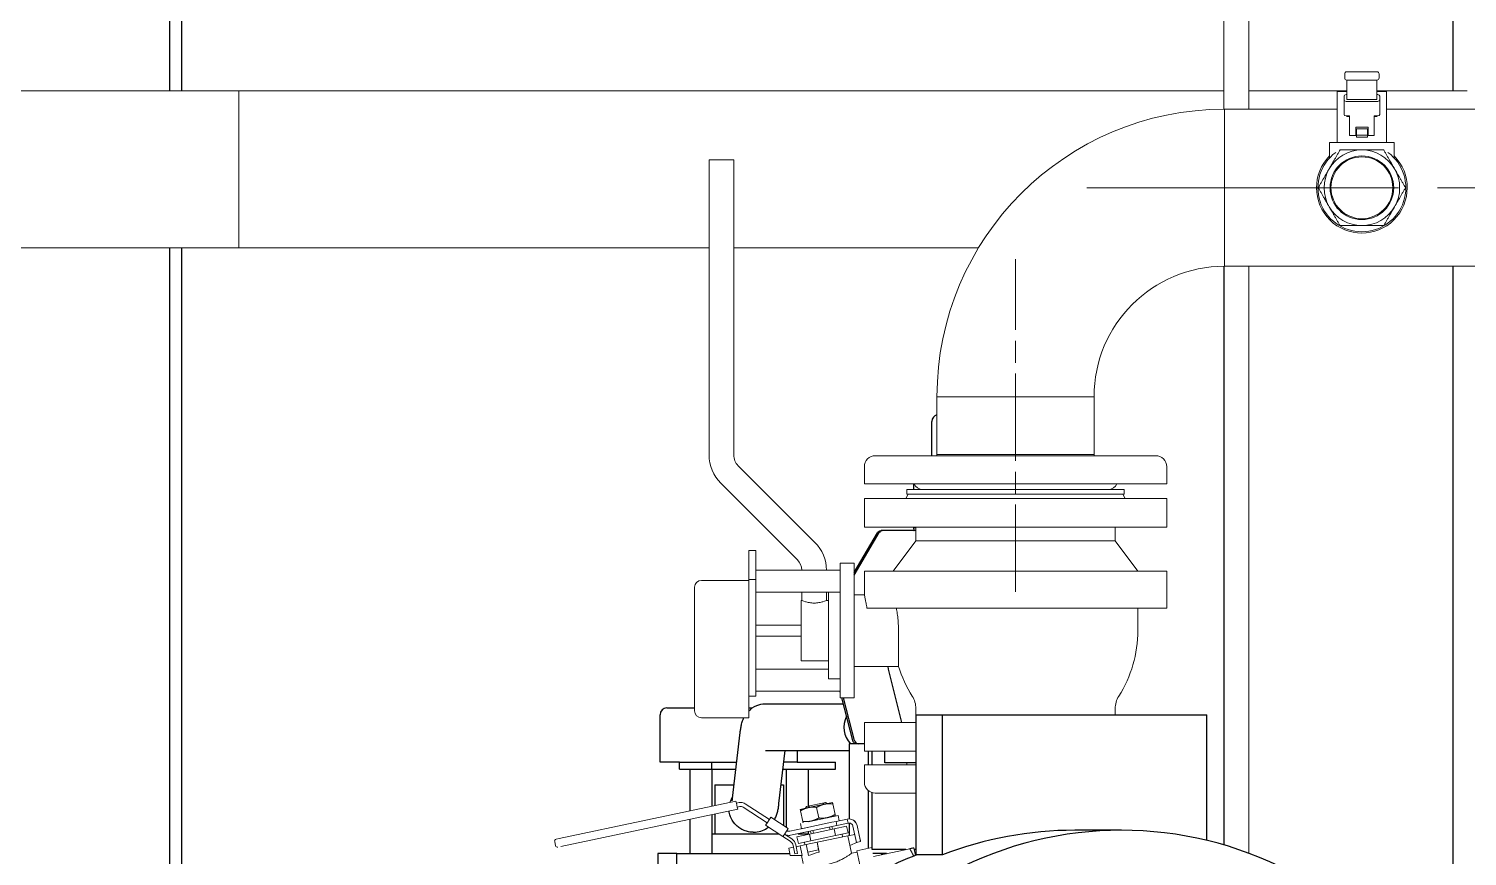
# Model space of a CAD drawing. Header units: millimetres. Extents: x -4172 to 126100, y -2 to 142133.
# Drawn here: x 92078 to 94695, y 22073 to 23578 of the extents above; entities that cross this region are included whole.
import ezdxf

# ---------------------------------------------------------------- set-up
doc = ezdxf.new("R2010")
doc.units = ezdxf.units.MM
doc.header["$LTSCALE"] = 100
doc.linetypes.add('CHAIN', pattern=[0.3543, 0.2362, -0.0295, 0.0591, -0.0295])
doc.layers.add('Centerline', color=7, linetype='Continuous', lineweight=18)
doc.layers.add('Visible', color=7, linetype='Continuous', lineweight=25)
for name, color, linetype, lineweight, true_color in [('P_Biomass (BM)', 150, 'Continuous', 18, 0x007fff), ('P_BioMass CenterLine', 150, 'CHAIN', 18, 0x007fff), ('P_Cable Ducts (CD)', 30, 'Continuous', 18, 0xff7f00), ('P_Technical Water (TW)', 140, 'Continuous', 18, 0x00bfff)]:
    doc.layers.add(name, color=color, linetype=linetype, lineweight=lineweight, true_color=true_color)

msp = doc.modelspace()

# ---------------------------------------------------------------- linework, layer by layer
at = {"layer": 'Centerline', "linetype": 'CHAIN', "ltscale": 6.722705}
msp.add_line((93872.89, 22554.15), (93872.89, 23159.15), dxfattribs=at)
at = {"layer": 'P_Biomass (BM)'}
for p, q in [((94530.39, 23500.15), (94475.39, 23500.15)), ((94471.64, 23488.9), (94471.64, 23496.4)), ((94475.39, 23485.15), (94530.39, 23485.15)), ((94475.39, 23449.81), (94475.39, 23485.15)), ((94530.39, 23449.81), (94530.39, 23485.15)), ((94534.14, 23496.4), (94534.14, 23488.9)), ((94475.39, 23464.15), (94457.89, 23464.15)), ((94457.89, 23464.15), (94457.89, 23371.65)), ((94470.39, 23448.93), (94470.39, 23456)), ((94470.39, 23422.41), (94470.39, 23448.93)), ((94475.39, 23458.65), (94474.14, 23458.65)), ((94531.64, 23446.27), (94474.14, 23446.27)), ((94475.39, 23449.81), (94530.39, 23449.81)), ((94547.89, 23464.15), (94530.39, 23464.15)), ((94531.64, 23458.65), (94530.39, 23458.65)), ((94535.39, 23448.93), (94535.39, 23456)), ((94535.39, 23448.93), (94535.39, 23422.41)), ((94547.89, 23464.15), (94547.89, 23371.65)), ((94252.89, 23432.03), (94457.89, 23432.03)), ((94252.89, 23432.03), (94252.89, 23146.28)), ((94480.39, 23419.76), (94474.14, 23419.76)), ((94475.39, 23419.76), (94475.39, 23418.9)), ((94475.39, 23418.9), (94480.39, 23418.9)), ((94480.39, 23419.76), (94480.39, 23408.52)), ((94531.64, 23419.76), (94525.39, 23419.76)), ((94525.39, 23419.76), (94525.39, 23408.52)), ((94525.39, 23418.9), (94530.39, 23418.9)), ((94530.39, 23419.76), (94530.39, 23418.9)), ((94547.89, 23432.03), (96258.52, 23432.03)), ((94480.39, 23408.52), (94480.39, 23399.68)), ((94480.39, 23399.68), (94480.39, 23384.07)), ((94491.64, 23399.68), (94491.64, 23384.07)), ((94514.14, 23399.68), (94491.64, 23399.68)), ((94492.89, 23396.4), (94512.89, 23396.4)), ((94492.89, 23384.7), (94492.89, 23396.4)), ((94512.89, 23384.7), (94512.89, 23396.4)), ((94514.14, 23384.07), (94514.14, 23399.68)), ((94525.39, 23408.52), (94525.39, 23399.68)), ((94525.39, 23399.68), (94525.39, 23384.07)), ((94455.39, 23371.65), (94444.14, 23371.65)), ((94444.14, 23343.45), (94444.14, 23371.65)), ((94455.39, 23371.65), (94550.39, 23371.65)), ((94480.39, 23384.07), (94491.64, 23384.07)), ((94492.89, 23381.12), (94492.89, 23384.7)), ((94492.89, 23384.7), (94512.89, 23384.7)), ((94512.89, 23381.12), (94512.89, 23384.7)), ((94514.14, 23384.07), (94525.39, 23384.07)), ((94561.64, 23371.65), (94550.39, 23371.65)), ((94561.64, 23343.45), (94561.64, 23371.65)), ((93360.39, 23339.78), (93315.39, 23339.78)), ((93315.39, 22802.99), (93315.39, 23339.78)), ((93360.39, 22802.99), (93360.39, 23339.78)), ((94252.89, 23146.28), (95300.39, 23146.28)), ((93730.02, 22804.15), (93730.02, 22909.15)), ((93730.02, 22909.15), (94015.77, 22909.15)), ((94015.77, 22804.15), (94015.77, 22909.15)), ((94127.89, 22801.65), (93617.89, 22801.65)), ((94015.77, 22804.15), (93730.02, 22804.15)), ((93730.02, 22801.65), (93730.02, 22804.15)), ((94015.77, 22804.15), (93730.02, 22804.15)), ((94015.77, 22801.65), (94015.77, 22804.15)), ((93507.91, 22644.08), (93368.45, 22783.54)), ((93597.89, 22750.4), (93597.89, 22781.65)), ((94147.89, 22750.4), (94147.89, 22781.65)), ((93476.09, 22612.26), (93336.63, 22751.72)), ((94147.89, 22750.4), (93597.89, 22750.4)), ((94070.39, 22740.4), (93675.39, 22740.4)), ((93675.39, 22731.65), (93675.39, 22740.4)), ((94070.39, 22731.65), (94070.39, 22740.4)), ((93597.89, 22724.15), (94147.89, 22724.15)), ((93597.89, 22724.15), (93597.89, 22671.65)), ((93677.89, 22731.65), (93673.56, 22724.15)), ((94070.39, 22731.65), (93675.39, 22731.65)), ((94067.89, 22731.65), (94072.22, 22724.15)), ((94147.89, 22724.15), (94147.89, 22671.65)), ((93597.89, 22671.65), (94147.89, 22671.65)), ((93691.64, 22671.65), (93691.64, 22646.65)), ((94054.14, 22671.65), (94054.14, 22646.65)), ((93691.64, 22646.65), (93650.39, 22591.65)), ((93691.64, 22646.65), (94054.14, 22646.65)), ((94054.14, 22646.65), (94095.39, 22591.65)), ((93387.89, 22576.33), (93387.89, 22629.37)), ((93400.39, 22629.37), (93387.89, 22629.37)), ((93400.39, 22576.33), (93400.39, 22629.37)), ((93554.14, 22593.68), (93400.39, 22593.68)), ((93554.14, 22606.03), (93554.14, 22361.03)), ((93579.14, 22606.03), (93554.14, 22606.03)), ((93579.14, 22361.03), (93579.14, 22606.03)), ((93597.89, 22591.65), (94147.89, 22591.65)), ((93597.89, 22591.65), (93597.89, 22548.53)), ((94147.89, 22591.65), (94147.89, 22524.15)), ((93289.14, 22337.44), (93289.14, 22562.44)), ((93387.89, 22574.94), (93301.64, 22574.94)), ((93387.89, 22556.29), (93387.89, 22576.33)), ((93400.39, 22576.33), (93387.89, 22576.33)), ((93387.89, 22556.29), (93387.89, 22324.94)), ((93400.39, 22565.34), (93400.39, 22576.33)), ((93400.39, 22565.34), (93400.39, 22555.5)), ((93400.39, 22385.03), (93400.39, 22555.5)), ((93554.14, 22553.68), (93400.39, 22553.68)), ((93482.89, 22428.53), (93482.89, 22538.53)), ((93482.89, 22538.53), (93484.14, 22538.53)), ((93484.14, 22538.53), (93484.14, 22553.68)), ((93529.14, 22538.53), (93529.14, 22553.68)), ((93529.14, 22538.53), (93532.89, 22538.53)), ((93532.89, 22396.03), (93532.89, 22553.68)), ((93579.14, 22548.53), (93597.89, 22548.53)), ((93602.62, 22524.15), (94147.89, 22524.15)), ((94095.39, 22524.15), (94095.39, 22483.53)), ((93482.89, 22493.53), (93400.39, 22493.53)), ((93660.1, 22418.53), (93660.1, 22483.53)), ((93482.89, 22473.53), (93400.39, 22473.53)), ((93482.89, 22428.53), (93532.89, 22428.53)), ((93532.89, 22413.37), (93400.39, 22413.37)), ((93579.14, 22418.53), (93660.1, 22418.53)), ((93400.39, 22385.03), (93400.39, 22375.19)), ((93400.39, 22364.2), (93400.39, 22375.19)), ((93554.14, 22373.37), (93400.39, 22373.37)), ((93532.89, 22396.03), (93554.14, 22396.03)), ((93400.39, 22364.2), (93387.89, 22364.2)), ((93554.14, 22361.03), (93579.14, 22361.03)), ((93387.89, 22324.94), (93301.64, 22324.94)), ((93691.64, 22341.65), (93691.64, 22316.65)), ((94054.14, 22341.65), (94054.14, 22330.4)), ((93597.89, 22316.65), (93692.07, 22316.65)), ((93597.89, 22316.65), (93597.89, 22264.15)), ((93597.89, 22264.15), (93692.07, 22264.15)), ((93675.39, 22242.9), (93675.39, 22239.15)), ((93597.89, 22239.15), (93692.07, 22239.15)), ((93597.89, 22239.15), (93597.89, 22207.9)), ((93042.76, 22105.2), (93364.44, 22173.29)), ((93364.44, 22173.29), (93364.44, 22173.29)), ((93364.44, 22173.29), (93365.22, 22169.62)), ((93370.11, 22170.66), (93365.22, 22169.62)), ((93366.77, 22162.28), (93365.22, 22169.62)), ((93371.66, 22163.32), (93366.77, 22162.28)), ((93371.66, 22163.32), (93366.77, 22162.28)), ((93366.77, 22162.28), (93366.77, 22162.28)), ((93366.77, 22162.28), (93367.55, 22158.62)), ((93373.21, 22170.98), (93373.21, 22170.98)), ((93421.04, 22133.82), (93377.3, 22162.27)), ((93381.39, 22168.56), (93381.39, 22168.56)), ((93425.13, 22140.1), (93381.39, 22168.56)), ((93425.13, 22140.1), (93381.39, 22168.56)), ((93492.98, 22163.44), (93491.05, 22160.48)), ((93498.12, 22164.53), (93492.98, 22163.44)), ((93495.94, 22161.52), (93525.29, 22167.73)), ((93498.12, 22164.53), (93522.08, 22169.6)), ((93515.24, 22142.79), (93511.17, 22162)), ((93527.22, 22170.69), (93522.08, 22169.6)), ((93525.29, 22167.73), (93539.97, 22170.84)), ((93527.22, 22170.69), (93530.18, 22168.76)), ((93544.59, 22149), (93540.52, 22168.21)), ((93544.59, 22149), (93540.52, 22168.21)), ((93617.89, 22187.9), (93692.07, 22187.9)), ((93045.87, 22090.53), (93367.55, 22158.62)), ((93367.55, 22158.62), (93045.87, 22090.53)), ((93367.55, 22158.62), (93367.55, 22158.62)), ((93420.36, 22132.77), (93425.81, 22141.15)), ((93425.81, 22141.15), (93427.85, 22144.29)), ((93427.85, 22144.29), (93427.85, 22144.29)), ((93427.85, 22144.29), (93459.29, 22123.84)), ((93459.29, 22123.84), (93427.85, 22144.29)), ((93481.27, 22158.41), (93495.94, 22161.52)), ((93485.89, 22136.57), (93481.82, 22155.79)), ((93495.98, 22135.97), (93550.03, 22147.41)), ((93546.57, 22136.46), (93539.05, 22134.86)), ((93566.78, 22140.74), (93546.57, 22136.46)), ((93552.11, 22137.63), (93546.57, 22136.46)), ((93546.57, 22136.46), (93548.13, 22129.12)), ((93552.11, 22137.63), (93550.03, 22147.41)), ((93568.33, 22133.4), (93566.78, 22140.74)), ((93569.89, 22141.06), (93569.89, 22141.06)), ((93418.31, 22129.62), (93420.36, 22132.77)), ((93449.74, 22109.17), (93418.31, 22129.62)), ((93451.79, 22112.32), (93449.74, 22109.17)), ((93457.24, 22120.7), (93451.79, 22112.32)), ((93452.47, 22113.36), (93465.79, 22104.7)), ((93452.51, 22113.34), (93465.79, 22104.7)), ((93457.24, 22120.7), (93456.56, 22119.65)), ((93459.29, 22123.84), (93457.24, 22120.7)), ((93459.29, 22123.84), (93459.29, 22123.84)), ((93460.65, 22110.94), (93460.65, 22110.94)), ((93496.68, 22125.9), (93462.2, 22118.6)), ((93548.13, 22129.12), (93463.76, 22111.26)), ((93499.85, 22118.9), (93463.76, 22111.26)), ((93463.76, 22111.26), (93463.76, 22111.26)), ((93475.27, 22108.59), (93497.86, 22113.37)), ((93483.62, 22123.13), (93481.55, 22132.92)), ((93496.68, 22125.9), (93483.62, 22123.13)), ((93496.68, 22125.9), (93539.05, 22134.86)), ((93497.86, 22113.37), (93543.05, 22122.93)), ((93497.86, 22113.37), (93500.45, 22101.14)), ((93499.85, 22118.9), (93500.89, 22114.01)), ((93500.45, 22101.14), (93545.63, 22110.71)), ((93504.14, 22119.81), (93505.18, 22114.92)), ((93568.1, 22110.35), (93511.85, 22098.44)), ((93535.73, 22121.39), (93534.69, 22126.28)), ((93548.13, 22129.12), (93538.98, 22127.19)), ((93538.98, 22127.19), (93540.02, 22122.29)), ((93543.05, 22122.93), (93565.64, 22127.72)), ((93545.63, 22110.71), (93543.05, 22122.93)), ((93545.63, 22110.71), (93568.23, 22115.49)), ((93557.28, 22113.17), (93545.63, 22110.71)), ((93548.13, 22129.12), (93568.33, 22133.4)), ((93568.33, 22133.4), (93548.13, 22129.12)), ((93568.23, 22115.49), (93557.28, 22113.17)), ((93557.28, 22113.17), (93558.32, 22108.28)), ((93565.64, 22127.72), (93568.23, 22115.49)), ((93568.1, 22110.35), (93580.33, 22112.94)), ((93568.1, 22110.35), (93574.83, 22078.55)), ((93583.44, 22098.26), (93577.22, 22127.61)), ((93590.77, 22099.82), (93584.56, 22129.17)), ((93584.56, 22129.17), (93584.56, 22129.17)), ((93590.77, 22099.82), (93584.56, 22129.17)), ((93587.67, 22114.49), (93587.81, 22114.52)), ((93587.81, 22114.52), (93587.81, 22114.52)), ((93587.81, 22114.52), (93590.69, 22100.93)), ((93587.81, 22114.52), (93590.69, 22100.93)), ((93036.17, 22092.31), (93034.61, 22099.64)), ((93037.51, 22104.09), (93042.76, 22105.2)), ((93045.87, 22090.53), (93045.87, 22090.53)), ((93449.74, 22109.17), (93463.06, 22100.51)), ((93460.41, 22087.55), (93469.15, 22089.41)), ((93463.13, 22074.68), (93460.41, 22087.55)), ((93465.79, 22104.7), (93465.79, 22104.7)), ((93468.47, 22092.62), (93471.71, 22077.34)), ((93474.05, 22090.44), (93473.37, 22093.65)), ((93473.37, 22093.65), (93476.6, 22078.38)), ((93474.05, 22090.44), (93481.15, 22091.95)), ((93477.85, 22096.36), (93475.27, 22108.59)), ((93477.85, 22096.36), (93500.45, 22101.14)), ((93488.8, 22098.68), (93477.85, 22096.36)), ((93492.28, 22094.3), (93481.15, 22091.95)), ((93481.15, 22091.95), (93484.89, 22074.27)), ((93500.45, 22101.14), (93488.8, 22098.68)), ((93488.8, 22098.68), (93489.84, 22093.78)), ((93492.28, 22094.3), (93511.85, 22098.44)), ((93492.28, 22094.3), (93495.16, 22080.71)), ((93495.16, 22080.71), (93514.72, 22084.85)), ((93524.08, 22101.03), (93511.85, 22098.44)), ((93511.85, 22098.44), (93515.61, 22080.64)), ((93511.85, 22098.44), (93511.85, 22098.44)), ((93511.85, 22098.44), (93514.72, 22084.85)), ((93514.72, 22084.85), (93515.61, 22080.64)), ((93585.4, 22098.68), (93571.8, 22092.89)), ((93590.77, 22099.82), (93583.44, 22098.26)), ((93611.25, 22088.82), (93584.1, 22083.07)), ((93590.69, 22100.93), (93590.55, 22100.87)), ((93614.61, 22072.92), (93680.45, 22086.86)), ((93687.98, 22088.45), (93690.41, 22076.97)), ((93690.91, 22074.61), (93687.98, 22088.45)), ((93484.89, 22074.27), (93463.13, 22074.68)), ((93471.71, 22077.34), (93476.6, 22078.38)), ((93483.74, 22074.29), (93486.78, 22059.92)), ((93495.16, 22080.71), (93496.54, 22074.18)), ((93584.61, 22080.63), (93574.83, 22078.55)), ((93596.76, 22023.26), (93584.1, 22083.07)), ((93690.41, 22076.97), (93692.07, 22077.32))]:
    msp.add_line(p, q, dxfattribs=at)
for radius in [57.9, 56.23]:
    msp.add_circle((94502.89, 23289.15), radius, dxfattribs=at)
for centre, radius, start, end in [((94475.39, 23496.4), 3.75, 90, 180), ((94530.39, 23496.4), 3.75, 0, 90), ((94475.39, 23488.9), 3.75, 180, 270), ((94530.39, 23488.9), 3.75, 270, 0), ((94252.89, 22909.15), 522.87, 90, 180), ((94252.89, 22909.15), 522.87, 90, 180), ((94502.89, 23289.15), 82.5, 135.40777, 44.59223), ((94502.89, 23289.15), 80, 126.42357, 53.57643), ((94502.89, 23289.15), 68.75, 90, 150), ((94502.89, 23289.15), 68.75, 30, 90), ((94502.89, 23289.15), 68.75, 150, 210), ((94502.89, 23289.15), 68.75, 330, 30), ((94502.89, 23289.15), 68.75, 210, 270), ((94502.89, 23289.15), 68.75, 270, 330), ((94252.89, 22909.15), 237.12, 90, 180), ((94252.89, 22909.15), 237.12, 90, 180), ((93387.89, 22802.99), 72.5, 180, 225), ((93387.89, 22802.99), 27.5, 180, 225), ((93617.89, 22781.65), 20, 90, 180), ((94127.89, 22781.65), 20, 0, 90), ((93704.14, 22757.9), 17.5, 205.37693, 270), ((94041.64, 22757.9), 17.5, 270, 334.62307), ((93456.64, 22592.81), 72.5, 0.68514, 45), ((93456.64, 22592.81), 27.5, 1.80653, 45), ((93301.64, 22562.44), 12.5, 90, 180), ((93872.89, 22483.53), 222.5, 327.57654, 0), ((93872.89, 22483.53), 222.5, 196.98581, 212.42346), ((93649.54, 22341.65), 42.11, 0, 32.42346), ((94096.25, 22341.65), 42.11, 147.57654, 180), ((93301.64, 22337.44), 12.5, 180, 270), ((93617.89, 22207.9), 20, 180, 270), ((93373.21, 22155.98), 15, 56.95121, 101.95121), ((93373.21, 22155.98), 7.5, 56.95121, 101.95121), ((93373.21, 22155.98), 15, 56.95121, 89.99999), ((93569.89, 22126.06), 15, 11.95121, 101.95121), ((93569.89, 22126.06), 15, 11.95121, 89.99999), ((93460.65, 22125.94), 15, 236.95121, 281.95121), ((93460.65, 22125.94), 7.5, 236.95121, 281.95121), ((93460.65, 22125.94), 15, 269.99999, 281.95121), ((93569.89, 22126.06), 7.5, 11.95121, 101.95121), ((93038.28, 22100.42), 3.75, 101.95121, 191.95121), ((93039.84, 22093.08), 3.75, 191.95121, 281.95121), ((93456.24, 22090.03), 12.5, 11.95121, 56.95121), ((93456.24, 22090.03), 17.5, 11.95121, 56.95121)]:
    msp.add_arc(centre, radius, start, end, dxfattribs=at)
for centre, major_axis, ratio, start_param, end_param in [((94474.14, 23456), (-3.75, 0), 0.7071068, 4.712389, 6.2831853), ((94474.14, 23448.93), (-3.75, 0), 0.7071068, 0, 1.5707963), ((94531.64, 23456), (3.75, 0), 0.7071068, 0, 1.5707963), ((94531.64, 23448.93), (3.75, 0), 0.7071068, 4.712389, 6.2831853), ((94474.14, 23422.41), (-3.75, 0), 0.7071068, 0, 1.5707963), ((94531.64, 23422.41), (3.75, 0), 0.7071068, 4.712389, 6.2831853), ((94502.89, 23371.24), (45, 0), 0.2252683, 1.3467032, 1.7948894), ((93529.6, 22074.94), (-44.02, -9.32), 0.1961727, 4.9938713, 5.5194011)]:
    msp.add_ellipse(centre, major_axis=major_axis, ratio=ratio, start_param=start_param, end_param=end_param, dxfattribs=at)
for points, weights in [([(94463.2, 23357.9), (94452.57, 23339.48), (94443.35, 23323.53)], [1.68820457608, 1.81878765449, 1.81878765449]), ([(94502.89, 23357.9), (94484.47, 23357.9), (94463.2, 23357.9)], [1.81878765449, 1.81878765449, 1.68820457608]), ([(94542.59, 23357.9), (94521.32, 23357.9), (94502.89, 23357.9)], [1.68820457608, 1.81878765449, 1.81878765449]), ([(94562.43, 23323.53), (94553.22, 23339.48), (94542.59, 23357.9)], [1.81878765449, 1.81878765449, 1.68820457608]), ([(94443.35, 23323.53), (94434.14, 23307.57), (94423.51, 23289.15)], [1.81878765449, 1.81878765449, 1.68820457608]), ([(94582.28, 23289.15), (94571.64, 23307.57), (94562.43, 23323.53)], [1.68820457608, 1.81878765449, 1.81878765449]), ([(94423.51, 23289.15), (94434.14, 23270.73), (94443.35, 23254.78)], [1.68820457608, 1.81878765449, 1.81878765449]), ([(94562.43, 23254.78), (94571.64, 23270.73), (94582.28, 23289.15)], [1.81878765449, 1.81878765449, 1.68820457608]), ([(94443.35, 23254.78), (94452.57, 23238.82), (94463.2, 23220.4)], [1.81878765449, 1.81878765449, 1.68820457608]), ([(94542.59, 23220.4), (94553.22, 23238.82), (94562.43, 23254.78)], [1.68820457608, 1.81878765449, 1.81878765449]), ([(94463.2, 23220.4), (94484.47, 23220.4), (94502.89, 23220.4)], [1.68820457608, 1.81878765449, 1.81878765449]), ([(94502.89, 23220.4), (94521.32, 23220.4), (94542.59, 23220.4)], [1.81878765449, 1.81878765449, 1.68820457608]), ([(93498.12, 22164.53), (93496.81, 22163.13), (93495.34, 22161.39)], [1.09389498572, 1.12552357002, 1.14874156311]), ([(93511.17, 22162), (93502.75, 22162.96), (93495.94, 22161.52)], [1.66506350946, 1.79385662014, 1.79385662014]), ([(93525.29, 22167.73), (93518.48, 22166.29), (93511.17, 22162)], [1.79385662014, 1.79385662014, 1.66506350946]), ([(93525.89, 22167.86), (93523.84, 22168.85), (93522.08, 22169.6)], [1.14874156311, 1.12552357002, 1.09389498572]), ([(93540.52, 22168.21), (93532.1, 22169.17), (93525.29, 22167.73)], [1.66506350946, 1.79385662014, 1.79385662014]), ([(93540.52, 22168.21), (93539.97, 22170.84), (93539.97, 22170.84)], [1.66506350946, 1.79385662014, 1.79385662014]), ([(93539.97, 22170.84), (93539.97, 22170.84), (93540.52, 22168.21)], [1.79385662014, 1.79385662014, 1.66506350946]), ([(93481.27, 22158.41), (93481.27, 22158.41), (93481.82, 22155.79)], [1.79385662013, 1.79385590039, 1.66506350946]), ([(93495.94, 22161.52), (93489.13, 22160.07), (93481.82, 22155.79)], [1.79385662014, 1.79385662014, 1.66506350946]), ([(93501.12, 22137.06), (93494.31, 22135.62), (93485.89, 22136.57)], [1.79385662014, 1.79385662014, 1.66506350946]), ([(93486.44, 22133.95), (93486.44, 22133.95), (93485.89, 22136.57)], [1.79385662013, 1.79385628655, 1.66506350946]), ([(93515.24, 22142.79), (93507.93, 22138.5), (93501.12, 22137.06)], [1.66506350946, 1.79385662014, 1.79385662014]), ([(93530.47, 22143.27), (93523.66, 22141.83), (93515.24, 22142.79)], [1.79385662014, 1.79385662014, 1.66506350946]), ([(93544.59, 22149), (93537.28, 22144.71), (93530.47, 22143.27)], [1.66506350946, 1.79385662014, 1.79385662014]), ([(93545.14, 22146.38), (93545.14, 22146.38), (93544.59, 22149)], [1.79385662014, 1.79385662014, 1.66506350946]), ([(93544.59, 22149), (93545.14, 22146.38), (93545.14, 22146.38)], [1.66506350946, 1.79385662014, 1.79385662014]), ([(93687.98, 22088.45), (93687.98, 22088.45), (93680.45, 22086.86)], [1.77816775413, 1.77816775413, 1.65050105335]), ([(93680.45, 22086.86), (93684.52, 22079.9), (93687.63, 22073.32)], [1.65050105335, 1.69065923026, 1.7181854588]), ([(93687.98, 22088.45), (93687.98, 22088.45), (93687.98, 22088.45)], [1.77816775412, 1.77816775413, 1.77816775413])]:
    msp.add_rational_spline(points, weights, degree=2, dxfattribs=at)
for points, knots in [([(93506.64, 22533.71), (93503.78, 22533.71), (93500.75, 22533.98), (93495.22, 22534.92), (93492.71, 22535.58), (93488.76, 22536.77), (93487.03, 22537.4), (93484.72, 22538.28), (93484.14, 22538.53), (93484.14, 22538.53)], [0, 0, 0, 0, 0.3436315, 0.3436315, 0.6872631, 0.6872631, 1.0305113, 1.0305113, 1.3737596, 1.3737596, 1.3737596, 1.3737596]), ([(93529.14, 22538.53), (93529.14, 22538.53), (93528.57, 22538.28), (93526.26, 22537.4), (93524.53, 22536.77), (93520.57, 22535.58), (93518.07, 22534.92), (93512.53, 22533.98), (93509.51, 22533.71), (93506.64, 22533.71)], [4.1212787, 4.1212787, 4.1212787, 4.1212787, 4.464527, 4.464527, 4.8077752, 4.8077752, 5.1514068, 5.1514068, 5.4950383, 5.4950383, 5.4950383, 5.4950383]), ([(93597.89, 22548.53), (93597.89, 22548.53), (93597.99, 22548.13), (93598.37, 22546.48), (93598.66, 22545.22), (93599.39, 22541.9), (93599.83, 22539.83), (93600.77, 22535.07), (93601.27, 22532.36), (93602.04, 22527.83), (93602.33, 22526.04), (93602.62, 22524.15)], [11.8008528, 11.8008528, 11.8008528, 11.8008528, 12.2925277, 12.2925277, 12.7842026, 12.7842026, 13.2758776, 13.2758776, 13.7675525, 13.7675525, 14.0512887, 14.0512887, 14.0512887, 14.0512887]), ([(93656.26, 22524.15), (93656.52, 22522.77), (93656.77, 22521.33), (93657.62, 22516.29), (93658.18, 22512.47), (93659.11, 22504.47), (93659.48, 22500.29), (93659.98, 22491.87), (93660.1, 22487.63), (93660.1, 22483.53)], [-1.6866973, -1.6866973, -1.6866973, -1.6866973, -1.478624, -1.478624, -0.9857494, -0.9857494, -0.4928747, -0.4928747, 0, 0, 0, 0]), ([(93574.83, 22078.55), (93574.83, 22078.55), (93574.58, 22078.37), (93573.56, 22077.63), (93572.78, 22077.07), (93570.72, 22075.64), (93569.44, 22074.77), (93566.48, 22072.85), (93564.81, 22071.8), (93561.22, 22069.68), (93559.18, 22068.54), (93554.68, 22066.24), (93552.23, 22065.08), (93547.04, 22062.9), (93544.3, 22061.89), (93538.69, 22060.12), (93535.83, 22059.37), (93533.02, 22058.77)], [-2.7558144, -2.7558144, -2.7558144, -2.7558144, -2.4116316, -2.4116316, -2.067447, -2.067447, -1.7232624, -1.7232624, -1.3790777, -1.3790777, -1.0343083, -1.0343083, -0.6895389, -0.6895389, -0.3447694, -0.3447694, 0, 0, 0, 0])]:
    msp.add_open_spline(points, degree=3, knots=knots, dxfattribs=at)
at = {"layer": 'P_BioMass CenterLine', "ltscale": 23.990969}
msp.add_line((94002.89, 23289.15), (98852.42, 23289.15), dxfattribs=at)
at = {"layer": 'P_Cable Ducts (CD)'}
for p, q in [((92078.01, 23465.78), (92063.36, 23465.78)), ((92078.01, 23465.78), (92314.64, 23465.78)), ((92460.34, 23465.78), (92314.64, 23465.78)), ((92460.34, 23180.03), (92460.34, 23465.78)), ((92460.34, 23465.78), (94252.02, 23465.78)), ((94297.02, 23465.78), (94475.39, 23465.78)), ((94530.39, 23465.78), (94673.81, 23465.78)), ((94694.54, 23465.78), (94673.81, 23465.78)), ((92078.01, 23180.03), (92063.36, 23180.03)), ((92078.01, 23180.03), (92314.64, 23180.03)), ((92460.34, 23180.03), (92314.64, 23180.03)), ((92460.34, 23180.03), (93315.39, 23180.03)), ((93360.39, 23180.03), (93805.65, 23180.03))]:
    msp.add_line(p, q, dxfattribs=at)
at = {"layer": 'P_Technical Water (TW)'}
for p, q in [((94252.02, 24705.03), (94252.02, 23432.02)), ((94297.02, 24705.03), (94297.02, 23432.03)), ((94297.02, 23146.28), (94297.02, 22078.77))]:
    msp.add_line(p, q, dxfattribs=at)
at = {"layer": 'Visible'}
for p, q in [((92334.71, 23465.78), (92334.71, 24705.03)), ((92356.24, 23465.78), (92356.24, 24705.03)), ((94668.87, 23465.78), (94668.87, 24705.03)), ((92334.71, 20735.4), (92334.71, 23180.03)), ((92356.24, 20735.4), (92356.24, 23180.03)), ((94252.02, 23146.27), (94252.02, 22093.68)), ((94668.87, 20735.4), (94668.87, 23146.28)), ((93720.91, 22801.65), (93720.91, 22864.15)), ((93687.08, 22750.4), (93687.08, 22740.4)), ((93687.66, 22740.4), (93687.66, 22750.4)), ((93579.14, 22584.15), (93625.17, 22661.75)), ((93579.14, 22584.15), (93625.17, 22661.75)), ((93579.14, 22589.47), (93622.01, 22661.73)), ((93631.57, 22665.4), (93628.44, 22665.4)), ((93691.64, 22665.4), (93631.57, 22665.4)), ((93691.64, 22670.4), (93688.53, 22670.4)), ((93644.58, 22398.8), (93665.67, 22316.65)), ((93644.58, 22398.8), (93665.67, 22316.65)), ((93554.14, 22371.8), (93553.74, 22373.37)), ((93418.36, 22350.4), (93559.64, 22350.4)), ((93576.8, 22283.53), (93556.91, 22361.03)), ((93579.96, 22283.52), (93560.07, 22361.03)), ((93579.96, 22283.52), (93560.07, 22361.03)), ((93226.35, 22244.15), (93226.35, 22330.4)), ((93238.85, 22342.9), (93289.14, 22342.9)), ((93387.89, 22342.9), (93394.02, 22342.9)), ((93692.07, 22330.4), (93740.27, 22330.4)), ((93692.07, 22075.07), (93692.07, 22330.4)), ((93740.27, 22075.49), (93740.27, 22330.4)), ((93740.27, 22330.4), (94220.77, 22330.4)), ((94220.77, 22102), (94220.77, 22330.4)), ((93358.22, 22178.68), (93372.05, 22298.14)), ((93570.16, 22277.9), (93570.16, 22141.06)), ((93597.89, 22277.9), (93570.16, 22277.9)), ((93261.44, 22244.15), (93226.35, 22244.15)), ((93261.44, 22244.15), (93320.26, 22244.15)), ((93261.44, 22231.65), (93261.44, 22244.15)), ((93320.26, 22244.15), (93365.8, 22244.15)), ((93320.26, 22231.65), (93320.26, 22244.15)), ((93418.36, 22265.4), (93570.16, 22265.4)), ((93442.65, 22168.91), (93453.83, 22265.4)), ((93475.98, 22244.15), (93451.37, 22244.15)), ((93475.98, 22244.15), (93545.18, 22244.15)), ((93476.35, 22244.15), (93476.35, 22265.4)), ((93545.18, 22231.65), (93545.18, 22244.15)), ((93604.91, 22264.15), (93604.91, 22239.15)), ((93612.36, 22239.15), (93612.36, 22264.15)), ((93635.39, 22242.9), (93635.39, 22264.15)), ((93692.07, 22242.9), (93635.39, 22242.9)), ((93261.44, 22231.65), (93320.26, 22231.65)), ((93280.86, 22155.6), (93280.86, 22231.65)), ((93320.26, 22231.65), (93364.35, 22231.65)), ((93320.86, 22164.07), (93320.86, 22231.65)), ((93449.92, 22231.65), (93545.18, 22231.65)), ((93456.35, 22125.75), (93456.35, 22231.65)), ((93496.35, 22164.16), (93496.35, 22231.65)), ((93326.1, 22202.9), (93361.02, 22202.9)), ((93326.1, 22202.9), (93326.1, 22165.18)), ((93446.59, 22202.9), (93451.1, 22202.9)), ((93451.1, 22202.9), (93451.1, 22129.17)), ((93604.91, 22192.69), (93604.91, 22087.48)), ((93612.36, 22085.4), (93612.36, 22188.68)), ((93280.86, 22077.9), (93280.86, 22140.27)), ((93320.86, 22077.9), (93320.86, 22148.73)), ((93326.1, 22149.84), (93326.1, 22114.15)), ((93320.86, 22114.15), (93442.09, 22114.15)), ((93395.84, 22116.65), (93396.34, 22116.65)), ((93477.4, 22114.15), (93494.85, 22114.15)), ((93494.85, 22114.15), (93494.85, 22112.73)), ((93496.35, 22113.05), (93496.35, 22118.16)), ((93570.16, 22133.56), (93570.16, 22110.79)), ((94065.42, 22120.4), (93980.52, 22120.4)), ((93673.57, 22085.4), (93612.36, 22085.4)), ((93692.07, 22085.4), (93688.63, 22085.4)), ((93256.99, 22077.9), (93222.24, 22077.9)), ((93222.24, 22077.9), (93222.24, 22044.15)), ((93256.99, 22077.9), (93462.45, 22077.9)), ((93256.99, 22044.15), (93256.99, 22077.9)), ((93638.14, 22077.9), (93613.56, 22077.9)), ((93629.74, 22077.9), (93638.14, 22077.9)), ((93629.74, 22076.12), (93629.74, 22077.9)), ((93690.22, 22077.9), (93692.07, 22077.9)), ((93692.07, 22077.9), (93690.22, 22077.9)), ((93740.27, 22075.49), (93693.16, 22075.49))]:
    msp.add_line(p, q, dxfattribs=at)
for centre, start in [((93733.41, 22864.15), 105.74056), ((93238.85, 22330.4), 90)]:
    msp.add_arc(centre, 12.5, start, 180, dxfattribs=at)
for centre, major_axis, ratio, start_param, end_param in [((93631.57, 22657.9), (0, 7.5), 0.9932718, 0, 1.0324064), ((93631.57, 22657.9), (0, 7.5), 0.9932718, 0, 1.0324064), ((93688.53, 22677.9), (0, -12.5), 0.1158066, 5.2359878, 6.2831853), ((93688.53, 22677.9), (0, -7.5), 0.1158066, 5.6974998, 6.2831853), ((93871.78, 22457.9), (0, -236.25), 0.9932718, 4.8798371, 4.965241), ((93871.78, 22457.9), (0, -236.25), 0.9932718, 4.8798371, 4.965241), ((93602.85, 22307.9), (0, -42.5), 0.9932718, 4.2288289, 5.496057), ((93587.17, 22285.4), (0, -7.5), 0.9932718, 4.965241, 6.2831853), ((93587.17, 22285.4), (0, -7.5), 0.9932718, 4.965241, 6.2831853), ((94065.42, 21446.65), (0, 673.75), 0.9932718, 5.807589, 6.7587816), ((93980.52, 21446.65), (0, 673.75), 0.9932718, 0, 0.3671943), ((93933.4, 21446.65), (0, 673.75), 0.9932718, 0.3671943, 0.4755963)]:
    msp.add_ellipse(centre, major_axis=major_axis, ratio=ratio, start_param=start_param, end_param=end_param, dxfattribs=at)
for points, knots in [([(93622.01, 22661.73), (93622.27, 22662.18), (93622.58, 22662.59), (93623.28, 22663.35), (93623.67, 22663.7), (93624.5, 22664.3), (93624.96, 22664.56), (93625.9, 22664.97), (93626.4, 22665.13), (93627.41, 22665.35), (93627.93, 22665.4), (93628.44, 22665.4)], [0.5383899, 0.5383899, 0.5383899, 0.5383899, 0.7448712, 0.7448712, 0.9513525, 0.9513525, 1.1578338, 1.1578338, 1.364315, 1.364315, 1.5707963, 1.5707963, 1.5707963, 1.5707963]), ([(93387.89, 22337.87), (93387.9, 22337.88), (93387.91, 22337.88), (93391.11, 22341.03), (93395.75, 22344.75), (93406.96, 22349.13), (93412.16, 22350.28), (93417.77, 22350.4), (93418.07, 22350.4), (93418.36, 22350.4)], [1.45729861, 1.45729861, 1.45729861, 1.45729861, 1.45746294, 1.45746294, 1.52557341, 1.52557341, 1.56842915, 1.56842915, 1.57079633, 1.57079633, 1.57079633, 1.57079633]), ([(93372.05, 22298.14), (93372.32, 22300.5), (93372.63, 22302.78), (93373.35, 22307.3), (93373.76, 22309.52), (93374.82, 22314.22), (93375.45, 22316.66), (93377.08, 22321.24), (93377.74, 22322.93), (93378.71, 22324.94)], [0.78539816, 0.78539816, 0.78539816, 0.78539816, 0.9424778, 0.9424778, 1.09955743, 1.09955743, 1.25663706, 1.25663706, 1.33458621, 1.33458621, 1.33458621, 1.33458621]), ([(93584.05, 22277.9), (93583.39, 22277.9), (93582.72, 22277.99), (93581.45, 22278.33), (93580.84, 22278.59), (93579.7, 22279.26), (93579.18, 22279.67), (93578.25, 22280.61), (93577.85, 22281.14), (93577.21, 22282.28), (93576.96, 22282.9), (93576.8, 22283.53)], [4.712389, 4.712389, 4.712389, 4.712389, 4.9759778, 4.9759778, 5.2395667, 5.2395667, 5.5031556, 5.5031556, 5.7667445, 5.7667445, 6.0303333, 6.0303333, 6.0303333, 6.0303333]), ([(93353.54, 22170.98), (93354.05, 22172.59), (93354.66, 22174.16), (93356.27, 22177.67), (93357.34, 22179.58), (93358.54, 22181.38)], [0.47478466, 0.47478466, 0.47478466, 0.47478466, 0.67259077, 0.67259077, 0.93069062, 0.93069062, 0.93069062, 0.93069062]), ([(93357.52, 22174.02), (93357.52, 22174.02), (93357.54, 22174.09), (93357.63, 22174.52), (93357.73, 22175.11), (93357.96, 22176.65), (93358.09, 22177.59), (93358.22, 22178.68)], [2.03755568, 2.03755568, 2.03755568, 2.03755568, 2.09742742, 2.09742742, 2.22908229, 2.22908229, 2.35619449, 2.35619449, 2.35619449, 2.35619449]), ([(93434.79, 22139.78), (93434.8, 22139.79), (93434.8, 22139.8), (93436.57, 22143.03), (93437.5, 22145.43), (93439.31, 22150.58), (93439.92, 22153.01), (93440.98, 22157.69), (93441.38, 22159.92), (93442.09, 22164.38), (93442.39, 22166.61), (93442.65, 22168.91)], [1.77874652, 1.77874652, 1.77874652, 1.77874652, 1.77911285, 1.77911285, 1.88875354, 1.88875354, 2.04583317, 2.04583317, 2.2029128, 2.2029128, 2.35619449, 2.35619449, 2.35619449, 2.35619449]), ([(93395.84, 22116.65), (93393.09, 22116.65), (93390.26, 22116.93), (93384.63, 22118.05), (93381.84, 22118.9), (93376.49, 22121.1), (93373.93, 22122.45), (93369.2, 22125.54), (93367.03, 22127.27), (93361.2, 22132.79), (93357.73, 22137.44), (93354.17, 22145.21), (93353.24, 22147.94), (93352.29, 22152.24), (93352.04, 22153.77), (93351.89, 22155.3)], [8.0218037, 8.0218037, 8.0218037, 8.0218037, 8.353992, 8.353992, 8.6861803, 8.6861803, 9.0183685, 9.0183685, 9.3505568, 9.3505568, 10.0231475, 10.0231475, 10.3594429, 10.3594429, 10.5424192, 10.5424192, 10.5424192, 10.5424192]), ([(93396.34, 22116.65), (93400.99, 22116.65), (93405.6, 22117.44), (93414.04, 22120.17), (93417.73, 22122.15), (93421.7, 22124.85), (93422.64, 22125.55), (93423.51, 22126.24)], [1.570796327, 1.570796327, 1.570796327, 1.570796327, 1.608181862, 1.608181862, 1.649321673, 1.649321673, 1.663638135, 1.663638135, 1.663638135, 1.663638135])]:
    msp.add_open_spline(points, degree=3, knots=knots, dxfattribs=at)

doc.saveas('drawing.dxf')
